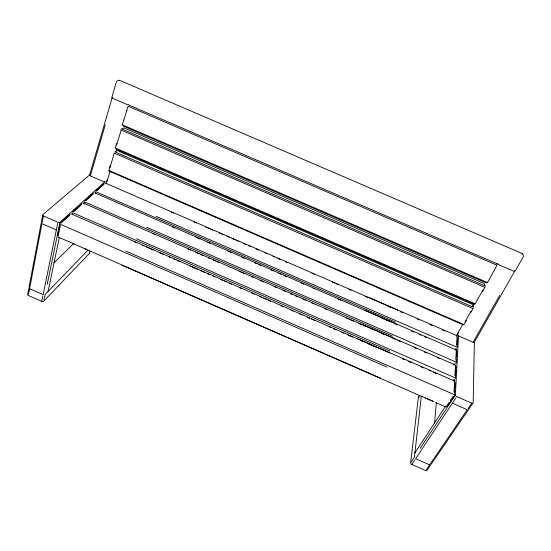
<?xml version="1.0" encoding="UTF-8"?>
<svg xmlns="http://www.w3.org/2000/svg" width="551" height="551" viewBox="0 0 551 551"><rect width="100%" height="100%" fill="white"/><g stroke="black" fill="none" stroke-linecap="round" stroke-linejoin="round"><path stroke-width="0.83" d="M455.367 395.019L458.549 335.469A1.419 0.703 30.9 0 0 459.706 336.468L473.082 342.281A1.433 0.703 31.4 0 0 474.363 342.04L473.185 402.802A1.619 0.868 34.1 0 1 471.739 403.16L456.745 396.603A1.612 0.875 33.5 0 1 455.367 395.019L451.737 400.522M454.01 392.216L454.609 381.258M454.919 375.582L455.484 365.265M455.773 359.92L456.304 350.188M456.579 345.146L457.082 335.958M454.458 395.783L454.775 389.826M454.85 388.359L455.16 382.552M455.388 378.282L455.884 369.025M455.946 367.889L456.021 366.532M456.2 363.178L456.421 358.983M456.51 357.31L456.827 351.435M457.041 347.419L457.557 337.784M451.117 399.916L451.021 401.61L420.227 448.307M447.316 406.61L447.378 405.681M434.525 423.65L436.316 402.643M421.329 396.086L414.435 457.103L411.26 461.91M419.593 395.398L418.367 397.374L410.633 462.868A1.495 0.93 36.2 0 0 411.838 464.452L425.73 470.575A1.501 0.93 37 0 0 427.149 470.141L430.407 465.381M28.804 288.524L27.736 294.151A1.481 0.895 8.5 0 0 28.294 295.432L41.766 301.369A1.474 0.902 9.2 0 0 43.749 301.204L89.448 253.357L89.985 251.111M29.017 287.388L42.537 215.971M28.507 294.317L41.945 223.644L56.34 229.939M42.186 222.363L43.412 215.916A1.591 0.84 11.2 0 1 42.785 214.676L89.71 174.86A1.412 0.682 14 0 0 90.33 175.921L103.312 181.555A1.405 0.682 14.5 0 0 105.124 181.561L60.018 222.205L58.695 228.61M41.766 301.369L42.909 295.77M57.648 223.548L43.136 294.64L29.582 288.669M43.977 300.088L45.127 294.482L87.967 250.154M47.241 284.24L58.434 229.877M57.669 234.926L59.832 224.429M58.172 235.918L60.341 225.414M59.219 237.956L48.089 291.424A1.467 0.888 9.7 0 0 48.206 290.749M72.222 214.043L72.45 213.003M84.014 203.684L84.337 202.238M84.62 204.152L84.847 203.14M95.323 193.077L95.557 192.079M106.033 183.903L106.99 179.895M485.252 286.548L482.655 291.445M473.433 307.782L470.885 312.493M110.042 165.872L108.829 170.886M110.007 167.649L114.229 153.109L472.62 308.402M89.565 175.094L112.142 97.837M90.33 175.914L105.227 125.043M115.304 147.833L116.654 143.356M116.598 145.168L121.158 130.112L484.453 287.147M106.419 183.442L110.11 171.292M116.254 151.043L116.743 149.424M122.329 124.698L123.775 120.084M126.696 110.785L128.169 106.109M123.817 120.035L126.737 110.737M120.841 129.554L121.192 129.065M487.601 282.491L497.043 265.141M456.455 335.717L462.688 324.477M473.082 305.743L473.915 304.248M482.896 289.95L475.189 303.835L115.696 148.15M465.058 321.729L471.098 311.088M473.082 342.281L499.612 295.536M464.107 324.429L466.353 320.468M474.273 342.302L514.613 271.333M456.476 336.096L458.597 332.68M455.023 349.913L455.939 348.459M455.891 350.023L456.442 349.148M453.9 365.285L455.112 363.391M453.067 381.023L454.231 379.226M454.189 380.789L454.768 379.887M445.594 406.156L414.91 452.881A1.495 0.916 35.7 0 1 415.847 452.33M446.165 406.893L449.12 402.402M450.312 400.598L453.301 396.052M447.908 405.722L453.852 396.692M411.838 464.452L415.013 459.651M456.014 397.712L415.654 458.687L429.642 464.851M426.378 469.624L467.262 409.717L452.378 403.201M468.006 408.628L471.739 403.16M431.061 464.424L472.434 403.904M53.943 262.896L73.4 243.776M60.052 223.369L69.991 214.387M72.67 211.963L82.037 203.505M84.565 201.218L93.401 193.236M95.784 191.08L104.139 183.531M61.326 222.873L69.626 215.365M73.924 211.474L81.741 204.4M85.791 200.736L93.167 194.062M96.99 190.598L103.96 184.289M115.311 151.656L116.468 150.85M122.191 128.762L124.078 127.908L484.37 283.586M128.913 104.476L128.376 104.683A1.46 0.365 19.1 0 1 126.578 104.318L113.01 98.471A1.467 0.358 18.9 0 1 112.246 97.727A1.433 0.448 -69.1 0 1 112.108 96.577L116.233 82.436A1.446 0.455 -69.5 0 1 117.163 80.921L119.388 80.274A1.433 0.448 -69.5 0 1 119.65 80.756M123.162 125.738L122.804 125.869L486.437 282.973M112.246 97.727L112.81 97.541M119.477 80.274L522.582 253.694L523.429 255.74A1.467 0.386 -64 0 1 522.906 257.455L515.516 270.458A1.453 0.379 -64.3 0 1 514.641 271.188A1.495 0.372 27 0 1 513.484 271.106L499.482 265.072A1.488 0.372 26.8 0 1 498.001 264.019L497.849 263.509M129.299 105.234L496.912 263.702M128.583 106.391L496.513 265.017M122.735 124.987L487.07 282.381M121.861 128.92L484.88 285.811L484.625 284.695M115.8 148.935L474.597 304.331M117.218 150.526L472.751 304.517M114.925 151.883L473.075 307.045M109.174 170.521L463.563 324.367M109.312 171.209L463.019 324.766M368.22 297.175L457.034 335.766M105.324 183.056L397.753 310.172M171.265 212.101L173.627 213.127M193.993 221.984L196.349 223.003M205.771 227.102L209.098 228.548M210.482 229.147L212.838 230.173M219.346 233.004L221.716 234.03M222.26 234.271L223.837 234.953M226.991 236.324L229.361 237.357M231.957 238.487L234.327 239.513M235.904 240.202L238.266 241.228M243.783 243.625L245.36 244.313M248.515 245.684L250.877 246.71M256.174 249.011L258.543 250.044M265.065 252.881L267.435 253.908M272.952 256.305L274.529 256.993M277.683 258.364L280.046 259.39M285.315 261.677L287.656 262.696M311.9 273.234L314.249 274.253M332.232 282.071L334.574 283.097M336.014 283.717L338.383 284.75M348.7 289.234L351.056 290.26M365.203 296.404L367.558 297.43M387.987 306.308L390.342 307.334M400.57 311.783L403.022 312.844M417.148 318.988L419.518 320.021M429.78 324.477L432.184 325.524M442.412 329.973L444.802 331.006M156.174 216.357L456.476 347.027M96.301 191.941L395.267 322.053M364.9 310.234L456.256 349.981M94.607 192.754L395.281 323.63M172.373 226.971L174.729 227.997M195.164 236.889L197.52 237.915M197.719 237.998L200.082 239.031M207.734 242.357L210.089 243.384M228.045 251.201L231.661 252.771M241.923 257.241L244.286 258.274M254.548 262.737L256.918 263.771M258.44 264.432L260.781 265.451M271.126 269.956L273.496 270.982M278.73 273.262L281.079 274.288M283.758 275.452L286.127 276.485M301.438 283.152L303.794 284.171M313.188 288.263L314.752 288.944M338.224 299.159L340.587 300.192M381.554 318.023L384.791 319.428M386.279 320.076L388.641 321.109M395.053 323.898L397.423 324.932M411.631 331.117L414.001 332.143M419.525 334.553L421.102 335.235M424.263 336.613L426.632 337.646M146.662 227.26L455.663 361.911M85.081 202.121L392.663 336.172M361.394 324.064L455.429 365.037M83.27 203.016L392.656 337.88M152.572 233.569L154.934 234.602M188.015 249.018L190.377 250.051M195.887 252.454L199.042 253.825M200.612 254.514L202.982 255.547M208.492 257.944L210.062 258.633M213.216 260.003L215.579 261.036M217.073 261.691L219.422 262.71M239.74 271.567L242.089 272.587M242.357 272.704L244.72 273.737M251.47 276.678L253.033 277.36M260.065 280.425L263.619 281.974M273.861 286.437L276.223 287.47M282.808 290.343L285.163 291.369M290.398 293.649L292.76 294.682M295.377 295.818L297.733 296.844M303.002 299.145L305.364 300.171M311.873 303.009L314.228 304.035M324.443 308.491L326.798 309.517M346.31 318.023L349.465 319.394M350.987 320.062L353.405 321.116M358.915 323.52L360.492 324.202M363.639 325.579L366.002 326.605M371.264 328.899L373.599 329.918M381.395 333.314L383.737 334.333M392.78 338.28L395.143 339.313M397.794 340.463L400.15 341.489M414.256 347.64L416.604 348.666M424.284 352.013L426.646 353.039M436.977 357.544L439.326 358.57M136.586 238.824L454.802 377.697M73.187 212.906L389.901 351.145M357.627 338.707L454.554 381.01M71.251 213.898L389.881 352.998M134.513 241.834L136.875 242.867M142.385 245.271L143.963 245.96M146.229 246.944L149.473 248.363M150.912 248.99L153.261 250.016M159.707 252.833L163.413 254.445M168.875 256.835L170.438 257.517M173.565 258.88L175.907 259.907M177.47 260.589L179.812 261.608M190.405 266.236L193.553 267.607M193.869 267.745L197.492 269.329M200.13 270.479L202.486 271.505M203.002 271.733L204.573 272.421M207.727 273.792L210.083 274.825M212.686 275.961L215.042 276.988M220.317 279.295L222.68 280.321M224.464 281.1L226.034 281.788M229.175 283.159L231.53 284.185M239.21 287.539L241.572 288.572M251.807 293.042L254.293 294.124M259.79 296.528L261.36 297.209M263.612 298.194L266.815 299.592M268.337 300.254L270.699 301.287M280.934 305.757L283.297 306.783M290.983 310.144L293.318 311.163M299.827 314.001L302.189 315.034M307.348 317.286L309.69 318.306M311.246 318.988L314.779 320.53M329.195 326.826L330.765 327.508M333.899 328.878L336.248 329.904M341.544 332.219L343.907 333.245M347.846 334.967L350.209 336M350.353 336.062L352.702 337.088M360.437 340.463L362.799 341.496M368.309 343.9L371.505 345.298M373.034 345.966L375.424 347.006M402.134 358.667L404.496 359.7M408.429 361.415L410.791 362.448M421.033 366.918L423.416 367.958M428.912 370.355L430.496 371.05M433.637 372.421L436.006 373.454M125.89 251.098L453.886 394.468M43.412 215.916L57.91 222.26A1.584 0.847 11.8 0 0 60.018 222.205M60.562 224.353L386.967 367.049M57.958 236.951L380.61 378.193M84.517 248.625L86.81 249.631M425.675 397.967L428.037 399M429.608 399.689L432.755 401.066M122.04 265.265L261.422 326.282M262.958 326.95L433.871 401.769M435.442 402.457L445.683 406.941M496.857 263.605L497.222 264.556M514.462 270.665L514.641 271.188M487.208 282.16L487.366 282.67M484.666 284.412L484.928 285.521M473.054 305.316L473.213 306.576M472.916 305.777L473.02 306.625M422.527 396.589A1.343 0.758 32.7 0 1 422.094 396.341M418.367 397.374A1.322 0.758 32.7 0 1 419.201 396.954M74.192 244.045A1.322 0.737 12.2 0 1 73.924 243.742M89.241 252.496A1.302 0.737 12.8 0 1 89.448 253.357M522.011 254.114A1.46 0.379 -64 0 1 522.623 253.756"/></g></svg>
